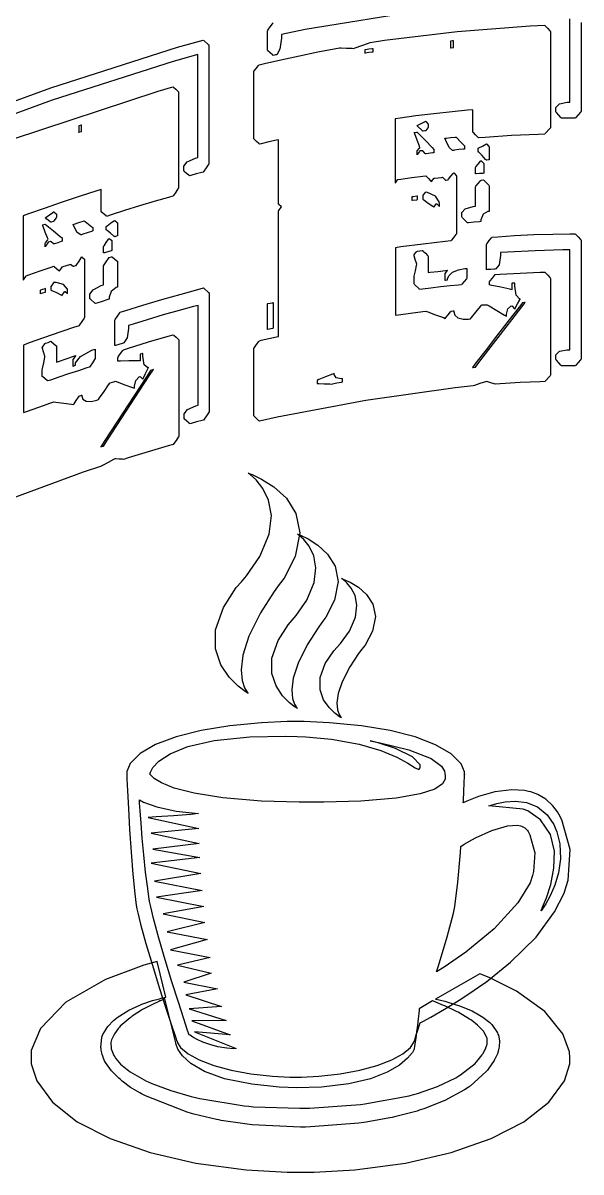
# Model space of a CAD drawing. Extents: x 50 to 306, y 80 to 279.
# Drawn here: x 242 to 305.5, y 82.1 to 212.9 of the extents above; entities that cross this region are included whole.
import ezdxf

# ---------------------------------------------------------------- set-up
doc = ezdxf.new("R2010")
doc.units = 0
doc.header["$MEASUREMENT"] = 0

msp = doc.modelspace()

# ---------------------------------------------------------------- linework, layer by layer
at = {"color": 7}
for points in [[(287.755, 214.308), (274.151, 212.134), (271.427, 211.56), (271.427, 211.138), (271.268, 209.868), (270.897, 209.251), (270.793, 209.233), (270.757, 209.225), (270.5, 209.171), (270.474, 209.161), (270.412, 209.223), (270.156, 209.462), (269.901, 209.7), (269.839, 209.762), (269.839, 210.036), (269.839, 210.856), (269.839, 211.676), (269.839, 211.949), (269.901, 212.047), (270.144, 212.421), (270.403, 212.777), (270.474, 212.865)], [(305.542, 212.937), (305.542, 205.318), (305.542, 202.777), (305.479, 202.707), (305.223, 202.42), (304.967, 202.116), (304.906, 202.035), (304.708, 202.035), (304.112, 202.035), (303.517, 202.035), (303.319, 202.035), (303.257, 202.107), (303, 202.388), (302.744, 202.671), (302.683, 202.741), (302.683, 202.829), (302.683, 203.028), (302.683, 203.094), (302.683, 203.233), (303.08, 203.65), (303.973, 203.835), (304.271, 203.835), (304.271, 206.764), (304.271, 213.352)], [(230.937, 200.273), (245.175, 205.499), (259.608, 210.105), (262.537, 210.925), (262.598, 210.873), (263.11, 210.415), (263.172, 210.362), (263.172, 206.976), (263.172, 199.355), (263.172, 196.814), (263.11, 196.726), (262.854, 196.369), (262.598, 195.996), (262.537, 195.898), (262.377, 195.854), (261.743, 195.687), (261.108, 195.519), (260.949, 195.475), (260.887, 195.529), (260.631, 195.743), (260.376, 195.978), (260.314, 196.038), (260.314, 196.126), (260.314, 196.325), (260.314, 196.391), (260.314, 196.558), (260.711, 197.054), (261.637, 197.485), (261.902, 197.556), (261.902, 200.484), (261.902, 207.072), (261.902, 209.267), (259.106, 208.484), (245.334, 204.082), (231.757, 199.117)], [(240.823, 199.646), (257.404, 205.114), (259.079, 205.599), (259.141, 205.547), (259.396, 205.33), (259.653, 205.096), (259.715, 205.034), (259.715, 202.292), (259.715, 196.121), (259.715, 194.064), (259.653, 193.976), (259.396, 193.605), (259.141, 193.234), (259.079, 193.146), (258.57, 193.004), (257.041, 192.57), (255.291, 192.053), (253.548, 191.51), (252.034, 191.02), (251.531, 190.853), (251.468, 190.906), (250.956, 191.33), (250.895, 191.382), (250.895, 191.7), (250.895, 192.653), (250.895, 193.605), (250.895, 193.922), (250.3, 193.731), (248.52, 193.151), (246.467, 192.462), (244.416, 191.754), (242.634, 191.131), (242.042, 190.923), (242.042, 190.007), (242.042, 187.255), (242.042, 184.503), (242.042, 183.585), (242.068, 183.639), (242.322, 184.027), (242.358, 184.08), (242.675, 184.196), (243.946, 184.641), (245.215, 185.068), (245.533, 185.172), (245.594, 185.12), (246.107, 184.697), (246.169, 184.643), (246.203, 184.687), (246.458, 185.058), (246.485, 185.102), (246.582, 185.138), (246.961, 185.262), (247.34, 185.386), (247.438, 185.421), (247.472, 185.394), (247.729, 185.2), (247.756, 185.172), (247.782, 185.182), (248.037, 185.27), (248.073, 185.279), (248.134, 185.377), (248.39, 185.756), (248.646, 186.134), (248.708, 186.231), (248.743, 186.205), (248.999, 185.976), (249.025, 185.95), (249.025, 185.126), (249.025, 182.651), (249.025, 180.177), (249.025, 179.352), (248.963, 179.255), (248.708, 178.876), (248.452, 178.497), (248.392, 178.399), (247.756, 178.189), (245.219, 177.333), (242.702, 176.443), (242.076, 176.213), (242.076, 175.252), (242.076, 172.368), (242.076, 169.484), (242.076, 168.522), (242.419, 168.646), (243.804, 169.14), (245.189, 169.634), (245.533, 169.756), (245.754, 169.722), (246.644, 169.598), (247.536, 169.475), (247.756, 169.44), (247.817, 169.537), (248.073, 169.916), (248.329, 170.295), (248.392, 170.392), (248.418, 170.401), (248.672, 170.489), (248.708, 170.498), (248.708, 170.386), (248.827, 170.048), (249.184, 169.814), (249.779, 169.798), (250.409, 169.936), (250.613, 170.003), (250.735, 170.189), (251.248, 170.939), (251.759, 171.688), (251.883, 171.873), (251.944, 171.891), (252.457, 172.059), (252.519, 172.085), (252.739, 172.007), (253.611, 171.698), (254.485, 171.389), (254.706, 171.31), (254.706, 171.53), (254.864, 172.187), (255.235, 172.58), (255.341, 172.615), (255.375, 172.588), (255.63, 172.359), (255.658, 172.332), (255.718, 172.464), (255.975, 172.985), (256.231, 173.505), (256.293, 173.637), (256.209, 173.609), (255.816, 173.947), (255.658, 174.932), (255.658, 175.26), (255.622, 175.252), (255.367, 175.164), (255.341, 175.154), (255.341, 174.97), (255.341, 174.552), (255.341, 174.413), (255.022, 174.413), (254.07, 174.396), (253.118, 174.378), (252.801, 174.378), (252.801, 174.476), (252.801, 174.694), (252.801, 174.765), (252.862, 174.863), (253.118, 175.238), (253.373, 175.595), (253.435, 175.683), (254.008, 175.86), (256.287, 176.557), (258.55, 177.219), (259.115, 177.377), (259.176, 177.324), (259.432, 177.108), (259.689, 176.874), (259.751, 176.812), (259.751, 174.061), (259.751, 167.87), (259.751, 165.806), (259.689, 165.717), (259.432, 165.36), (259.176, 164.986), (259.115, 164.888), (258.542, 164.729), (256.261, 164.069), (253.999, 163.372), (253.435, 163.196), (253.337, 163.205), (252.958, 163.231), (252.579, 163.257), (252.483, 163.266), (252.323, 163.178), (251.693, 162.843), (251.08, 162.506), (250.931, 162.418), (248.875, 161.74), (228.6, 154.262)]]:
    msp.add_lwpolyline(points, dxfattribs=at)
for points in [[(268.887, 208.103), (269.501, 208.245), (271.352, 208.665), (273.473, 209.127), (275.594, 209.562), (277.442, 209.925), (278.059, 210.043), (278.217, 210.035), (278.853, 210.009), (279.487, 209.983), (279.647, 209.973), (279.831, 210.045), (280.581, 210.309), (281.331, 210.574), (281.517, 210.644), (283.174, 210.891), (291.437, 211.883), (299.737, 212.54), (301.413, 212.619), (301.475, 212.549), (301.73, 212.266), (301.986, 211.985), (302.048, 211.913), (302.048, 209.171), (302.048, 203), (302.048, 200.943), (301.986, 200.872), (301.475, 200.273), (301.413, 200.201), (300.653, 200.175), (297.624, 200.043), (294.614, 199.84), (293.864, 199.778), (293.802, 199.85), (293.546, 200.127), (293.289, 200.387), (293.229, 200.448), (293.229, 200.767), (293.229, 201.719), (293.229, 202.671), (293.229, 202.988), (292.635, 202.935), (290.853, 202.765), (288.801, 202.543), (286.749, 202.289), (284.967, 202.048), (284.375, 201.965), (284.375, 201.049), (284.375, 198.297), (284.375, 195.545), (284.375, 194.627), (284.401, 194.671), (284.656, 195.006), (284.692, 195.05), (285.008, 195.094), (286.279, 195.276), (287.548, 195.44), (287.867, 195.475), (287.927, 195.413), (288.183, 195.152), (288.44, 194.875), (288.502, 194.804), (288.536, 194.84), (288.791, 195.158), (288.819, 195.192), (288.915, 195.202), (289.673, 195.29), (289.771, 195.298), (289.806, 195.264), (290.062, 195.016), (290.09, 194.98), (290.168, 194.98), (290.346, 195.016), (290.406, 195.016), (290.467, 195.096), (290.723, 195.422), (290.98, 195.749), (291.042, 195.828), (291.076, 195.793), (291.332, 195.511), (291.358, 195.475), (291.358, 194.651), (291.358, 192.176), (291.358, 189.702), (291.358, 188.877), (291.297, 188.798), (291.042, 188.472), (290.785, 188.146), (290.725, 188.067), (290.09, 187.996), (287.552, 187.705), (285.035, 187.377), (284.409, 187.289), (284.409, 186.329), (284.409, 183.444), (284.409, 180.562), (284.409, 179.6), (284.752, 179.653), (286.137, 179.842), (287.522, 180.013), (287.867, 180.057), (288.087, 179.979), (288.977, 179.652), (289.869, 179.327), (290.09, 179.247), (290.15, 179.327), (290.406, 179.652), (290.663, 179.979), (290.725, 180.057), (290.803, 180.057), (290.981, 180.093), (291.042, 180.093), (291.042, 179.975), (291.16, 179.618), (291.517, 179.304), (292.112, 179.156), (292.74, 179.153), (292.946, 179.175), (293.069, 179.335), (293.568, 179.97), (294.084, 180.604), (294.217, 180.763), (294.277, 180.773), (294.707, 180.799), (294.852, 180.799), (295.073, 180.666), (295.945, 180.147), (296.818, 179.626), (297.039, 179.494), (297.039, 179.706), (297.197, 180.341), (297.568, 180.65), (297.674, 180.658), (297.708, 180.624), (297.964, 180.341), (297.991, 180.305), (298.052, 180.42), (298.308, 180.887), (298.564, 181.354), (298.626, 181.468), (298.52, 181.46), (298.149, 181.893), (297.991, 182.925), (297.991, 183.268), (297.911, 183.268), (297.7, 183.242), (297.674, 183.232), (297.674, 183.048), (297.674, 182.631), (297.674, 182.492), (297.418, 182.554), (296.404, 182.789), (295.389, 183.003), (295.135, 183.056), (295.135, 183.154), (295.135, 183.373), (295.135, 183.444), (295.195, 183.525), (295.451, 183.833), (295.706, 184.142), (295.768, 184.22), (296.341, 184.264), (298.621, 184.402), (300.883, 184.486), (301.449, 184.503), (301.509, 184.433), (301.765, 184.15), (302.022, 183.869), (302.084, 183.797), (302.084, 181.047), (302.084, 174.855), (302.084, 172.791), (302.022, 172.721), (301.509, 172.121), (301.449, 172.049), (300.875, 172.033), (298.595, 171.935), (296.332, 171.803), (295.768, 171.767), (295.67, 171.795), (295.292, 171.909), (294.913, 172.023), (294.816, 172.049), (294.656, 172.005), (294.027, 171.817), (293.413, 171.61), (293.265, 171.556), (291.209, 171.345), (281.04, 169.916), (270.941, 167.992), (268.923, 167.533), (268.861, 167.596), (268.604, 167.834), (268.348, 168.073), (268.288, 168.135), (268.288, 169.096), (268.288, 171.979), (268.288, 174.863), (268.288, 175.824), (268.348, 175.912), (268.604, 176.265), (268.861, 176.617), (268.923, 176.706), (269.143, 176.76), (270.015, 176.968), (270.889, 177.157), (271.11, 177.201), (271.11, 180.773), (271.11, 188.809), (271.11, 191.488), (271.144, 191.532), (271.4, 191.903), (271.427, 191.947), (271.391, 191.973), (271.136, 192.202), (271.11, 192.228), (271.11, 193.146), (271.11, 195.898), (271.11, 198.65), (271.11, 199.566), (270.889, 199.514), (270.015, 199.319), (269.143, 199.126), (268.923, 199.073), (268.861, 199.135), (268.604, 199.373), (268.348, 199.612), (268.288, 199.672), (268.288, 200.634), (268.288, 203.518), (268.288, 206.403), (268.288, 207.363), (268.34, 207.417), (268.574, 207.68), (268.825, 208.015), (268.887, 208.103)], [(290.689, 210.785), (290.689, 210.6), (290.689, 210.183), (290.689, 210.043), (290.768, 210.043), (290.945, 210.079), (291.006, 210.079), (291.006, 210.265), (291.006, 210.683), (291.006, 210.821), (290.926, 210.821), (290.715, 210.794), (290.689, 210.785)], [(280.917, 209.797), (280.917, 209.708), (280.917, 209.51), (280.917, 209.444), (281.014, 209.462), (281.392, 209.528), (281.772, 209.578), (281.869, 209.586), (281.869, 209.674), (281.869, 209.872), (281.869, 209.939), (281.763, 209.93), (281.366, 209.881), (281.006, 209.815), (280.917, 209.797)], [(287.831, 201.683), (287.865, 201.648), (288.122, 201.366), (288.149, 201.33), (288.149, 201.242), (288.149, 201.043), (288.149, 200.977), (288.113, 200.943), (287.857, 200.626), (287.831, 200.59), (287.751, 200.59), (287.573, 200.554), (287.514, 200.554), (287.452, 200.616), (286.939, 201.129), (286.879, 201.19), (286.975, 201.234), (287.354, 201.424), (287.733, 201.631), (287.831, 201.683)], [(248.356, 201.154), (248.356, 200.969), (248.356, 200.553), (248.356, 200.414), (248.382, 200.423), (248.637, 200.51), (248.672, 200.518), (248.672, 200.704), (248.672, 201.122), (248.672, 201.26), (248.637, 201.252), (248.382, 201.163), (248.356, 201.154)], [(286.562, 200.414), (286.64, 200.414), (286.818, 200.448), (286.879, 200.448), (287.071, 200.255), (287.831, 199.474), (288.59, 198.676), (288.785, 198.473), (288.785, 198.377), (288.785, 198.158), (288.785, 198.085), (288.687, 198.077), (287.927, 197.988), (287.831, 197.979), (287.805, 198.015), (287.548, 198.297), (287.514, 198.331), (287.434, 198.331), (287.256, 198.297), (287.197, 198.297), (287.169, 198.253), (286.913, 197.916), (286.879, 197.872), (286.879, 197.97), (286.879, 198.189), (286.879, 198.261), (286.905, 198.297), (287.161, 198.615), (287.197, 198.65), (287.135, 198.826), (286.879, 199.532), (286.622, 200.237), (286.562, 200.414)], [(290.054, 199.742), (290.176, 199.76), (290.689, 199.814), (291.2, 199.867), (291.324, 199.885), (291.421, 199.788), (291.799, 199.391), (292.179, 198.994), (292.276, 198.896), (292.276, 198.8), (292.276, 198.581), (292.276, 198.508), (292.152, 198.5), (291.641, 198.451), (291.128, 198.385), (291.006, 198.367), (290.926, 198.359), (290.529, 198.686), (290.132, 199.505), (290.054, 199.742)], [(294.782, 199.107), (294.808, 199.073), (295.063, 198.79), (295.099, 198.754), (295.099, 198.57), (295.099, 198.015), (295.099, 197.459), (295.099, 197.273), (295.019, 197.273), (294.816, 197.248), (294.782, 197.239), (294.684, 197.345), (294.305, 197.764), (293.925, 198.165), (293.828, 198.261), (293.828, 198.349), (293.828, 198.548), (293.828, 198.614), (293.925, 198.668), (294.317, 198.862), (294.694, 199.055), (294.782, 199.107)], [(294.146, 197.203), (294.173, 197.168), (294.428, 196.912), (294.463, 196.886), (294.463, 196.745), (294.463, 196.321), (294.463, 195.898), (294.463, 195.756), (294.366, 195.748), (293.987, 195.721), (293.607, 195.695), (293.511, 195.685), (293.511, 195.872), (293.511, 196.289), (293.511, 196.427), (293.572, 196.499), (293.828, 196.803), (294.084, 197.124), (294.146, 197.203)], [(294.146, 194.98), (294.225, 194.98), (294.428, 195.007), (294.463, 195.016), (294.524, 194.946), (294.78, 194.668), (295.037, 194.407), (295.099, 194.345), (295.099, 193.979), (295.099, 192.881), (295.099, 191.784), (295.099, 191.418), (294.939, 191.409), (294.384, 191.101), (294.146, 190.465), (294.146, 190.253), (293.987, 190.245), (293.357, 190.197), (292.743, 190.129), (292.593, 190.111), (292.531, 190.183), (292.276, 190.448), (292.02, 190.712), (291.96, 190.783), (291.96, 190.871), (291.96, 191.069), (291.96, 191.135), (291.96, 191.283), (292.351, 191.722), (293.255, 191.991), (293.511, 192.017), (293.511, 192.291), (293.511, 193.111), (293.511, 193.931), (293.511, 194.204), (293.572, 194.284), (293.828, 194.605), (294.084, 194.91), (294.146, 194.98)], [(287.831, 193.605), (287.805, 193.57), (287.548, 193.252), (287.514, 193.216), (287.514, 193.12), (287.514, 192.902), (287.514, 192.829), (287.637, 192.741), (288.135, 192.37), (288.652, 191.999), (288.785, 191.911), (288.811, 191.947), (289.065, 192.265), (289.101, 192.3), (289.136, 192.265), (289.392, 192.017), (289.418, 191.981), (289.418, 192.07), (289.418, 192.268), (289.418, 192.334), (289.401, 192.502), (288.968, 193.155), (288.078, 193.561), (287.831, 193.605)], [(286.279, 193.076), (286.279, 192.979), (286.279, 192.76), (286.279, 192.687), (286.34, 192.697), (286.852, 192.749), (286.915, 192.757), (286.915, 192.855), (286.915, 193.074), (286.915, 193.146), (286.843, 193.138), (286.42, 193.076), (286.279, 193.076)], [(245.497, 191.382), (245.532, 191.356), (245.788, 191.127), (245.816, 191.099), (245.816, 191.011), (245.816, 190.813), (245.816, 190.747), (245.78, 190.702), (245.524, 190.332), (245.497, 190.288), (245.471, 190.28), (245.215, 190.193), (245.181, 190.183), (245.118, 190.237), (244.862, 190.43), (244.606, 190.624), (244.545, 190.676), (244.642, 190.748), (245.021, 191.029), (245.4, 191.312), (245.497, 191.382)], [(244.228, 189.865), (244.263, 189.875), (244.518, 189.963), (244.545, 189.971), (244.738, 189.822), (245.497, 189.209), (246.257, 188.578), (246.451, 188.419), (246.451, 188.323), (246.451, 188.104), (246.451, 188.031), (246.353, 187.996), (245.974, 187.86), (245.594, 187.74), (245.497, 187.714), (245.471, 187.74), (245.215, 187.968), (245.181, 187.995), (245.145, 187.986), (244.89, 187.9), (244.864, 187.89), (244.836, 187.838), (244.58, 187.449), (244.545, 187.395), (244.545, 187.493), (244.545, 187.712), (244.545, 187.784), (244.571, 187.828), (244.828, 188.199), (244.864, 188.243), (244.802, 188.401), (244.545, 189.054), (244.289, 189.706), (244.228, 189.865)], [(247.72, 189.935), (247.843, 189.979), (248.356, 190.147), (248.867, 190.315), (248.991, 190.36), (249.087, 190.281), (249.466, 189.971), (249.845, 189.662), (249.943, 189.582), (249.943, 189.486), (249.943, 189.268), (249.943, 189.195), (249.819, 189.151), (249.32, 188.984), (248.805, 188.816), (248.672, 188.772), (248.584, 188.754), (248.183, 189.01), (247.799, 189.724), (247.72, 189.935)], [(252.448, 190.394), (252.475, 190.368), (252.729, 190.139), (252.765, 190.111), (252.765, 189.927), (252.765, 189.371), (252.765, 188.816), (252.765, 188.63), (252.738, 188.622), (252.483, 188.534), (252.448, 188.524), (252.35, 188.604), (251.972, 188.931), (251.591, 189.257), (251.495, 189.335), (251.495, 189.424), (251.495, 189.622), (251.495, 189.688), (251.591, 189.768), (251.972, 190.069), (252.35, 190.333), (252.448, 190.394)], [(251.813, 188.347), (251.839, 188.321), (252.094, 188.128), (252.13, 188.101), (252.13, 187.96), (252.13, 187.537), (252.13, 187.114), (252.13, 186.972), (252.032, 186.946), (251.653, 186.832), (251.274, 186.717), (251.178, 186.69), (251.178, 186.876), (251.178, 187.293), (251.178, 187.431), (251.238, 187.519), (251.495, 187.89), (251.751, 188.259), (251.813, 188.347)], [(295.415, 188.49), (296.054, 188.538), (297.969, 188.664), (300.16, 188.776), (302.351, 188.842), (304.267, 188.871), (304.906, 188.877), (304.967, 188.806), (305.223, 188.521), (305.479, 188.216), (305.542, 188.137), (305.542, 184.751), (305.542, 177.13), (305.542, 174.589), (305.479, 174.519), (305.223, 174.234), (304.967, 173.929), (304.906, 173.849), (304.708, 173.849), (304.112, 173.849), (303.517, 173.849), (303.319, 173.849), (303.257, 173.921), (303, 174.202), (302.744, 174.485), (302.683, 174.555), (302.683, 174.653), (302.683, 174.87), (302.683, 174.942), (302.683, 175.081), (303.08, 175.499), (303.973, 175.683), (304.271, 175.683), (304.271, 178.524), (304.271, 184.913), (304.271, 187.042), (303.477, 187.034), (300.306, 186.95), (297.153, 186.779), (296.369, 186.726), (296.369, 186.384), (296.209, 185.354), (295.839, 184.865), (295.734, 184.856), (295.636, 184.847), (295.257, 184.821), (294.878, 184.795), (294.782, 184.785), (294.782, 185.148), (294.782, 186.232), (294.782, 187.317), (294.782, 187.678), (294.842, 187.766), (295.099, 188.097), (295.354, 188.411), (295.415, 188.49)], [(251.813, 186.16), (251.839, 186.17), (252.094, 186.259), (252.13, 186.267), (252.191, 186.214), (252.703, 185.791), (252.765, 185.738), (252.765, 185.372), (252.765, 184.274), (252.765, 183.176), (252.765, 182.809), (252.605, 182.757), (252.05, 182.307), (251.813, 181.653), (251.813, 181.434), (251.653, 181.381), (251.024, 181.174), (250.41, 180.983), (250.26, 180.939), (250.198, 180.993), (249.687, 181.416), (249.626, 181.468), (249.626, 181.556), (249.626, 181.755), (249.626, 181.821), (249.626, 181.993), (250.017, 182.506), (250.921, 182.977), (251.178, 183.056), (251.178, 183.33), (251.178, 184.15), (251.178, 184.971), (251.178, 185.244), (251.238, 185.333), (251.495, 185.691), (251.751, 186.064), (251.813, 186.16)], [(287.514, 186.972), (287.575, 186.912), (287.831, 186.651), (288.087, 186.373), (288.149, 186.303), (288.149, 186.074), (288.149, 185.385), (288.149, 184.697), (288.149, 184.467), (288.37, 184.495), (289.242, 184.591), (290.116, 184.689), (290.336, 184.715), (290.309, 184.681), (290.054, 184.362), (290.019, 184.326), (290.019, 184.142), (290.019, 183.724), (290.019, 183.585), (290.098, 183.585), (290.275, 183.621), (290.336, 183.621), (290.336, 183.742), (290.474, 184.103), (290.891, 184.486), (291.586, 184.762), (292.313, 184.904), (292.559, 184.926), (292.559, 184.793), (292.559, 184.393), (292.559, 183.974), (292.559, 183.833), (292.497, 183.755), (292.24, 183.444), (291.984, 183.136), (291.924, 183.056), (291.603, 183.027), (290.643, 182.935), (289.542, 182.819), (288.44, 182.689), (287.479, 182.568), (287.161, 182.527), (287.099, 182.589), (286.586, 183.101), (286.526, 183.162), (286.526, 183.348), (286.526, 183.765), (286.526, 183.903), (286.56, 184.054), (286.698, 184.663), (286.816, 185.27), (286.844, 185.421), (286.808, 185.527), (286.67, 185.95), (286.552, 186.373), (286.526, 186.479), (286.56, 186.515), (286.816, 186.832), (286.844, 186.866), (286.923, 186.884), (287.205, 186.932), (287.452, 186.964), (287.514, 186.972)], [(245.497, 183.338), (245.471, 183.294), (245.215, 182.923), (245.181, 182.879), (245.181, 182.783), (245.181, 182.565), (245.181, 182.492), (245.303, 182.432), (245.814, 182.175), (246.327, 181.919), (246.451, 181.857), (246.477, 181.901), (246.732, 182.272), (246.768, 182.316), (246.803, 182.29), (247.059, 182.095), (247.085, 182.069), (247.085, 182.158), (247.085, 182.356), (247.085, 182.422), (247.067, 182.581), (246.634, 183.118), (245.781, 183.338), (245.497, 183.338)], [(243.946, 182.422), (243.946, 182.325), (243.946, 182.106), (243.946, 182.033), (244.007, 182.061), (244.519, 182.228), (244.581, 182.246), (244.581, 182.343), (244.581, 182.561), (244.581, 182.633), (244.51, 182.616), (244.249, 182.541), (244.007, 182.448), (243.946, 182.422)], [(253.082, 179.953), (253.719, 180.154), (255.636, 180.745), (257.827, 181.394), (260.018, 182.011), (261.933, 182.532), (262.573, 182.703), (262.634, 182.651), (263.146, 182.193), (263.208, 182.14), (263.208, 178.754), (263.208, 171.133), (263.208, 168.592), (263.146, 168.504), (262.89, 168.147), (262.634, 167.773), (262.573, 167.676), (262.413, 167.632), (261.779, 167.465), (261.144, 167.297), (260.985, 167.253), (260.923, 167.306), (260.411, 167.764), (260.35, 167.816), (260.35, 167.914), (260.35, 168.133), (260.35, 168.205), (260.35, 168.37), (260.747, 168.866), (261.673, 169.299), (261.938, 169.369), (261.938, 172.209), (261.938, 178.599), (261.938, 180.728), (261.403, 180.586), (259.804, 180.152), (257.973, 179.636), (256.147, 179.091), (254.562, 178.602), (254.036, 178.435), (254.036, 178.085), (253.876, 177.034), (253.505, 176.461), (253.401, 176.425), (253.303, 176.398), (252.924, 176.284), (252.545, 176.17), (252.448, 176.142), (252.448, 176.505), (252.448, 177.589), (252.448, 178.674), (252.448, 179.035), (252.509, 179.123), (252.765, 179.494), (253.02, 179.864), (253.082, 179.953)], [(269.839, 180.905), (269.901, 180.923), (270.412, 181.029), (270.474, 181.045), (270.474, 180.68), (270.474, 179.582), (270.474, 178.484), (270.474, 178.117), (270.412, 178.101), (269.901, 177.994), (269.839, 177.976), (269.839, 178.34), (269.839, 179.427), (269.839, 180.535), (269.839, 180.905)], [(298.873, 181.011), (298.493, 180.525), (297.356, 179.061), (296.047, 177.369), (294.731, 175.663), (293.578, 174.17), (293.194, 173.673), (293.273, 173.673), (293.475, 173.699), (293.511, 173.707), (293.896, 174.205), (295.047, 175.699), (296.364, 177.403), (297.673, 179.095), (298.811, 180.559), (299.192, 181.045), (299.111, 181.045), (298.908, 181.021), (298.873, 181.011)], [(245.181, 176.635), (245.241, 176.583), (245.754, 176.16), (245.816, 176.106), (245.816, 175.878), (245.816, 175.19), (245.816, 174.502), (245.816, 174.272), (246.036, 174.352), (246.908, 174.657), (247.782, 174.943), (248.003, 175.014), (247.975, 174.97), (247.72, 174.599), (247.686, 174.555), (247.686, 174.37), (247.686, 173.953), (247.686, 173.813), (247.712, 173.823), (247.967, 173.911), (248.003, 173.919), (248.003, 174.169), (248.558, 174.917), (249.855, 175.631), (250.226, 175.754), (250.226, 175.621), (250.226, 175.22), (250.226, 174.801), (250.226, 174.661), (250.164, 174.564), (249.907, 174.184), (249.651, 173.805), (249.59, 173.707), (249.271, 173.601), (248.31, 173.281), (247.209, 172.915), (246.107, 172.547), (245.147, 172.227), (244.828, 172.12), (244.766, 172.174), (244.253, 172.597), (244.192, 172.649), (244.192, 172.835), (244.192, 173.252), (244.192, 173.39), (244.227, 173.55), (244.365, 174.184), (244.483, 174.819), (244.511, 174.978), (244.475, 175.076), (244.337, 175.455), (244.219, 175.834), (244.192, 175.93), (244.227, 175.974), (244.483, 176.345), (244.511, 176.389), (244.589, 176.416), (244.872, 176.513), (245.118, 176.609), (245.181, 176.635)], [(256.54, 173.32), (256.063, 172.598), (251.336, 165.338), (250.861, 164.607), (250.887, 164.616), (251.142, 164.703), (251.178, 164.711), (251.645, 165.435), (256.381, 172.703), (256.858, 173.426), (256.83, 173.418), (256.574, 173.33), (256.54, 173.32)], [(275.519, 172.192), (275.519, 172.103), (275.519, 171.905), (275.519, 171.839), (275.678, 171.83), (276.313, 171.803), (276.947, 171.777), (277.107, 171.767), (277.23, 171.795), (277.741, 171.891), (278.253, 171.989), (278.378, 172.015), (278.378, 172.113), (278.378, 172.331), (278.378, 172.402), (278.217, 172.376), (277.662, 172.46), (277.424, 172.84), (277.424, 172.967), (277.23, 172.889), (276.458, 172.58), (275.704, 172.271), (275.519, 172.192)], [(267.652, 136.561), (267.652, 136.561), (267.322, 136.77), (266.514, 137.39), (265.5, 138.413), (264.552, 139.829), (263.943, 141.631), (263.945, 143.809), (264.833, 146.356), (266.294, 148.6), (266.876, 149.261), (267.465, 149.933), (268.985, 152.163), (270.047, 154.678), (270.299, 156.807), (269.976, 158.548), (269.313, 159.902), (268.548, 160.869), (267.915, 161.449), (267.652, 161.642), (267.652, 161.642), (267.652, 161.642), (268.085, 161.478), (269.171, 160.963), (270.582, 160.072), (271.996, 158.772), (273.086, 157.038), (273.531, 154.842), (273.003, 152.153), (271.726, 149.678), (271.18, 148.942), (270.609, 148.171), (269.052, 145.737), (267.727, 143.08), (267.04, 140.933), (266.837, 139.26), (266.954, 138.024), (267.236, 137.186), (267.521, 136.711), (267.652, 136.561), (267.652, 136.561)], [(273.262, 134.831), (273.262, 134.831), (273.002, 134.997), (272.364, 135.485), (271.564, 136.292), (270.818, 137.411), (270.339, 138.837), (270.343, 140.561), (271.046, 142.58), (272.2, 144.361), (272.661, 144.885), (273.126, 145.417), (274.327, 147.181), (275.167, 149.173), (275.362, 150.858), (275.105, 152.237), (274.578, 153.311), (273.972, 154.079), (273.47, 154.54), (273.262, 154.693), (273.262, 154.693), (273.262, 154.693), (273.604, 154.562), (274.461, 154.154), (275.576, 153.447), (276.692, 152.418), (277.554, 151.045), (277.905, 149.306), (277.487, 147.179), (276.479, 145.222), (276.049, 144.639), (275.598, 144.029), (274.369, 142.102), (273.322, 139.996), (272.778, 138.297), (272.617, 136.972), (272.711, 135.992), (272.933, 135.327), (273.159, 134.951), (273.262, 134.831), (273.262, 134.831)], [(278.271, 133.773), (278.271, 133.773), (278.052, 133.905), (277.519, 134.297), (276.849, 134.942), (276.225, 135.837), (275.824, 136.978), (275.83, 138.358), (276.419, 139.973), (277.391, 141.398), (277.777, 141.817), (278.162, 142.241), (279.164, 143.654), (279.863, 145.244), (280.025, 146.59), (279.809, 147.691), (279.37, 148.547), (278.863, 149.159), (278.445, 149.527), (278.271, 149.648), (278.271, 149.648), (278.271, 149.648), (278.555, 149.543), (279.269, 149.215), (280.198, 148.648), (281.128, 147.823), (281.846, 146.724), (282.14, 145.332), (281.795, 143.633), (280.954, 142.067), (280.599, 141.604), (280.224, 141.117), (279.202, 139.577), (278.331, 137.896), (277.877, 136.539), (277.742, 135.48), (277.817, 134.698), (278, 134.168), (278.186, 133.868), (278.271, 133.773), (278.271, 133.773)], [(303, 122.837), (302.858, 123.081), (302.346, 123.762), (301.549, 124.51), (300.614, 125.065), (299.817, 125.356), (299.544, 125.413), (299.09, 125.513), (297.677, 125.582), (295.746, 125.356), (293.862, 124.832), (292.555, 124.314), (292.136, 124.108), (292.154, 124.424), (292.202, 125.374), (292.245, 126.405), (292.268, 127.099), (292.276, 127.353), (292.276, 127.353), (292.276, 127.353), (292.276, 127.317), (292.276, 127.317), (292.276, 127.625), (291.885, 128.549), (290.765, 129.69), (288.992, 130.715), (286.644, 131.604), (283.799, 132.334), (280.533, 132.884), (276.923, 133.23), (274.017, 133.35), (273.05, 133.35), (272.081, 133.35), (269.175, 133.231), (265.566, 132.89), (262.3, 132.347), (259.454, 131.622), (257.106, 130.74), (255.334, 129.719), (254.213, 128.583), (253.824, 127.661), (253.824, 127.353), (253.824, 127.353), (253.824, 127.353), (253.824, 127.353), (253.824, 127.353), (253.844, 126.846), (253.906, 125.477), (254.006, 123.476), (254.14, 121.074), (254.309, 118.5), (254.507, 115.983), (254.734, 113.754), (254.907, 112.467), (254.988, 112.043), (255.069, 111.607), (255.385, 110.312), (255.995, 108.096), (256.737, 105.617), (257.528, 103.095), (258.284, 100.75), (258.927, 98.8011), (259.372, 97.4714), (259.538, 96.9779), (259.538, 96.9779), (259.574, 96.9779), (259.608, 96.7864), (259.957, 96.2561), (260.81, 95.5368), (262.085, 94.8475), (263.732, 94.2192), (265.701, 93.6805), (267.943, 93.2586), (270.408, 92.9845), (272.389, 92.8867), (273.05, 92.8867), (273.706, 92.8867), (275.678, 92.9845), (278.136, 93.2586), (280.373, 93.6805), (282.341, 94.2192), (283.989, 94.8475), (285.268, 95.5368), (286.13, 96.2561), (286.486, 96.7864), (286.526, 96.9779), (286.562, 96.9779), (286.562, 96.9779), (286.606, 97.1405), (286.737, 97.5829), (286.948, 98.2444), (287.157, 98.8579), (287.231, 99.0604), (287.533, 99.2159), (288.43, 99.7095), (290.004, 100.626), (291.849, 101.774), (293.366, 102.773), (293.864, 103.117), (294.812, 103.782), (297.527, 105.966), (300.416, 108.838), (302.525, 111.715), (303.605, 113.837), (303.848, 114.583), (304.068, 115.298), (304.297, 118.804), (303.361, 122.185), (303, 122.837)], [(274.884, 124.178), (273.453, 124.178), (269.16, 124.317), (264.758, 124.681), (261.507, 125.195), (259.234, 125.783), (257.765, 126.373), (256.93, 126.887), (256.555, 127.251), (256.469, 127.389), (256.469, 127.389), (256.469, 127.389), (256.523, 127.591), (256.806, 128.12), (257.492, 128.86), (258.763, 129.696), (260.792, 130.508), (263.762, 131.184), (267.847, 131.606), (271.883, 131.695), (273.226, 131.656), (274.207, 131.627), (277.148, 131.353), (280.29, 130.783), (282.733, 130.061), (284.555, 129.297), (285.835, 128.61), (286.655, 128.109), (287.094, 127.912), (287.23, 128.075), (287.231, 128.129), (287.242, 128.425), (286.373, 129.348), (284.418, 130.307), (282.45, 130.937), (281.553, 131.163), (281.553, 131.163), (282.66, 130.956), (285.95, 130.143), (288.483, 129.17), (289.668, 128.276), (289.989, 127.697), (290.019, 127.493), (290.023, 127.427), (290.081, 127.23), (290.08, 126.798), (289.766, 126.258), (288.893, 125.677), (287.216, 125.116), (284.486, 124.637), (280.458, 124.303), (276.277, 124.178), (274.884, 124.178)], [(260.915, 97.7194), (260.915, 97.7194), (260.754, 98.2017), (260.324, 99.5066), (259.704, 101.422), (258.969, 103.735), (258.202, 106.233), (257.477, 108.704), (256.873, 110.935), (256.552, 112.266), (256.469, 112.713), (256.392, 113.123), (256.205, 114.362), (255.969, 116.231), (255.764, 118.182), (255.592, 120.082), (255.454, 121.795), (255.353, 123.186), (255.291, 124.12), (255.271, 124.46), (255.271, 124.46), (255.716, 124.181), (257.245, 123.638), (259.459, 123.168), (261.262, 122.957), (262.008, 122.907), (262.008, 122.907), (262.008, 122.876), (261.108, 122.778), (259.132, 122.626), (257.156, 122.502), (256.257, 122.45), (256.257, 122.45), (262.044, 121.179), (256.61, 120.65), (262.078, 119.485), (256.786, 118.85), (262.15, 117.898), (256.61, 117.228), (262.254, 116.064), (256.963, 115.182), (262.396, 114.124), (257.211, 113.382), (262.607, 112.324), (257.951, 111.478), (262.713, 110.49), (258.41, 109.431), (262.996, 108.549), (258.798, 107.385), (263.313, 106.503), (259.608, 105.621), (263.419, 104.705), (260.314, 103.717), (264.16, 102.941), (260.562, 102.27), (264.619, 100.93), (260.915, 100.682), (265.148, 99.3429), (261.232, 99.3069), (265.606, 97.7194), (261.549, 98.0362), (266.277, 96.1319), (266.01, 96.1224), (265.205, 96.1704), (264.203, 96.3359), (263.294, 96.5881), (262.497, 96.8872), (261.838, 97.1903), (261.341, 97.4577), (261.025, 97.6478), (260.915, 97.7194), (260.915, 97.7194)], [(300.99, 111.831), (300.99, 111.831), (301.173, 112.225), (301.602, 113.282), (302.091, 114.822), (302.453, 116.665), (302.504, 118.626), (302.06, 120.523), (300.935, 122.177), (299.479, 123.197), (298.943, 123.402), (295.063, 123.755), (295.063, 123.755), (295.303, 123.844), (295.954, 124.038), (296.912, 124.228), (298.07, 124.302), (299.324, 124.152), (300.569, 123.667), (301.701, 122.735), (302.443, 121.646), (302.613, 121.249), (302.79, 120.824), (303.12, 119.458), (303.207, 117.74), (302.982, 116.146), (302.555, 114.729), (302.033, 113.537), (301.526, 112.623), (301.141, 112.037), (300.99, 111.831), (300.99, 111.831)], [(300.002, 115.852), (299.738, 115.022), (298.333, 112.725), (295.65, 109.772), (292.417, 107.116), (289.95, 105.408), (289.101, 104.881), (289.322, 105.561), (290.318, 108.846), (291.032, 111.549), (291.112, 111.937), (291.182, 112.325), (291.521, 115.072), (291.809, 118.437), (291.853, 119.133), (292.255, 119.399), (293.517, 120.108), (295.376, 120.951), (297.175, 121.475), (298.311, 121.579), (298.662, 121.496), (298.759, 121.47), (299.15, 121.273), (299.455, 120.951), (299.508, 120.862), (299.729, 120.465), (300.296, 118.423), (300.142, 116.292), (300.002, 115.852)], [(294.004, 104.635), (288.961, 101.776), (289.049, 101.76), (290.044, 101.521), (290.16, 101.494), (290.388, 101.433), (291.694, 101.023), (293.14, 100.419), (293.441, 100.259), (293.59, 100.181), (294.375, 99.7133), (295.161, 99.1044), (295.311, 98.9542), (295.381, 98.8755), (296.033, 97.9138), (296.087, 97.7896), (296.131, 97.6753), (296.257, 97.0234), (296.227, 96.3344), (296.193, 96.2021), (296.193, 96.096), (296.157, 96.0258), (296.121, 95.8494), (296.111, 95.8233), (296.025, 95.5601), (296.017, 95.5326), (295.999, 95.48), (295.733, 94.9508), (295.698, 94.8972), (295.644, 94.7924), (294.965, 93.7962), (294.886, 93.6985), (294.728, 93.5136), (292.902, 91.864), (292.699, 91.7222), (292.285, 91.4411), (290.044, 90.2324), (287.628, 89.2708), (287.125, 89.1124), (286.869, 89.0337), (284.287, 88.3543), (284.022, 88.3006), (283.758, 88.24), (281.084, 87.7715), (280.811, 87.7355), (280.264, 87.6572), (274.734, 87.2243), (274.179, 87.2063), (273.622, 87.1982), (268.084, 87.4543), (267.546, 87.5249), (267.272, 87.5605), (264.565, 87.9658), (264.301, 88.0181), (264.036, 88.0717), (261.443, 88.6809), (261.196, 88.7596), (260.693, 88.9014), (255.948, 90.744), (255.517, 90.9807), (255.305, 91.0967), (254.263, 91.7265), (253.294, 92.4458), (253.118, 92.6042), (252.932, 92.7544), (252.094, 93.6018), (251.398, 94.554), (251.284, 94.7568), (251.214, 94.9332), (251.142, 95.1096), (251.124, 95.1452), (251.045, 95.3918), (251.037, 95.4264), (251.019, 95.4885), (250.895, 95.9721), (250.895, 96.1319), (250.877, 96.2561), (251.001, 97.4383), (251.037, 97.5431), (251.116, 97.7554), (251.663, 98.6413), (252.316, 99.3331), (252.448, 99.4474), (252.721, 99.6777), (254.066, 100.525), (255.321, 101.089), (255.552, 101.177), (255.78, 101.265), (256.769, 101.606), (257.544, 101.82), (257.668, 101.847), (257.73, 101.865), (258.233, 101.98), (258.269, 101.989), (257.281, 106.046), (255.785, 105.647), (251.411, 104.014), (246.891, 101.433), (243.984, 98.4169), (242.958, 95.91), (242.958, 95.0736), (242.958, 94.4203), (243.579, 92.4609), (245.366, 90.0247), (248.193, 87.8198), (251.936, 85.8972), (256.472, 84.3111), (261.68, 83.1137), (267.436, 82.3556), (272.07, 82.091), (273.615, 82.091), (275.159, 82.091), (279.793, 82.3556), (285.548, 83.1137), (290.755, 84.3111), (295.293, 85.8972), (299.036, 87.8198), (301.862, 90.0247), (303.648, 92.4609), (304.271, 94.4203), (304.271, 95.0736), (304.245, 95.7654), (303.48, 97.8133), (301.413, 100.371), (298.208, 102.669), (295.085, 104.224), (294.004, 104.635)], [(294.816, 96.5207), (294.816, 96.5549), (294.842, 96.6265), (294.869, 97.2605), (294.852, 97.3307), (294.834, 97.4026), (294.473, 98.0461), (294.429, 98.1082), (294.331, 98.232), (293.758, 98.8138), (293.114, 99.3249), (292.982, 99.4131), (292.85, 99.5013), (291.553, 100.269), (291.43, 100.329), (291.306, 100.391), (290.124, 100.957), (290.019, 101.001), (289.887, 101.054), (288.739, 101.53), (288.642, 101.564), (287.125, 100.682), (287.125, 100.682), (287.107, 100.531), (287.062, 100.122), (286.993, 99.526), (286.909, 98.8138), (286.816, 98.0542), (286.723, 97.3197), (286.636, 96.6791), (286.582, 96.3207), (286.562, 96.2021), (286.538, 96.0741), (286.348, 95.7104), (285.801, 95.0309), (284.861, 94.2481), (283.469, 93.4462), (281.568, 92.7089), (279.096, 92.1205), (275.994, 91.7635), (273.149, 91.6891), (272.204, 91.7222), (271.17, 91.7607), (268.078, 92.0722), (264.948, 92.7104), (262.679, 93.5316), (261.13, 94.4344), (260.165, 95.3163), (259.647, 96.0727), (259.436, 96.6033), (259.398, 96.8015), (259.398, 96.8015), (258.163, 101.812), (258.136, 101.804), (257.659, 101.592), (257.598, 101.564), (257.482, 101.512), (256.742, 101.165), (255.826, 100.692), (255.623, 100.578), (255.517, 100.516), (254.431, 99.8181), (254.317, 99.7299), (254.202, 99.6516), (253.082, 98.6815), (252.978, 98.5654), (252.871, 98.4511), (252.411, 97.8256), (252.094, 97.1282), (252.06, 96.9779), (252.024, 96.8375), (252.055, 96.1111), (252.35, 95.3643), (252.448, 95.214), (252.537, 95.0655), (253.122, 94.3681), (253.868, 93.7426), (254.036, 93.6265), (254.202, 93.5041), (256.055, 92.4458), (256.257, 92.3576), (256.662, 92.1727), (258.837, 91.3529), (261.17, 90.6734), (261.655, 90.5577), (262.14, 90.4434), (267.202, 89.6235), (267.722, 89.5696), (268.242, 89.5174), (273.543, 89.3424), (274.072, 89.359), (274.61, 89.3685), (279.902, 89.7213), (280.422, 89.7819), (280.942, 89.844), (285.979, 90.7782), (286.456, 90.9105), (286.931, 91.0428), (289.206, 91.8242), (291.27, 92.7985), (291.641, 93.0271), (291.826, 93.1429), (293.475, 94.4301), (293.617, 94.5804), (293.688, 94.6506), (294.279, 95.4183), (294.323, 95.4966), (294.349, 95.5326), (294.578, 95.9474), (294.605, 95.9915), (294.614, 96.0092), (294.7, 96.2215), (294.71, 96.2381), (294.746, 96.3443), (294.816, 96.5207), (294.816, 96.5207), (294.816, 96.5207), (294.816, 96.5207)]]:
    msp.add_lwpolyline(points, close=True, dxfattribs=at)

doc.saveas('drawing.dxf')
